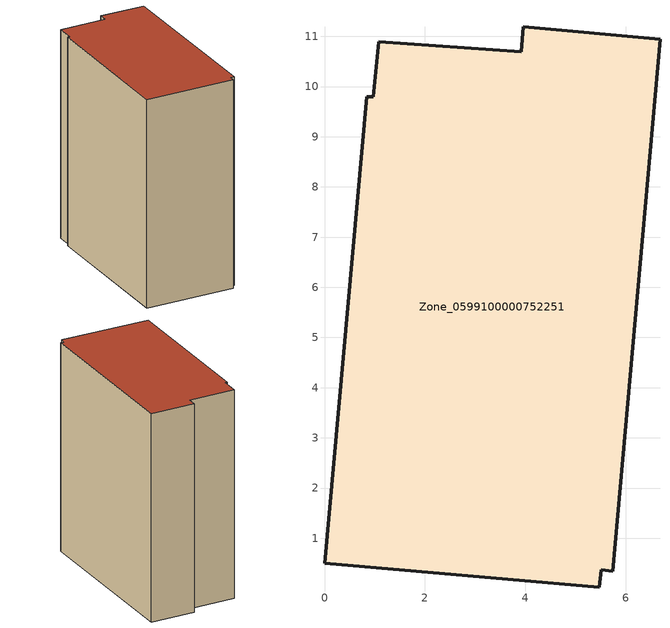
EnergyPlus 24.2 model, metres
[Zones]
Zone_0599100000752251
 floor ground (C_G): 5.51,0.37 5.47,0.02 0,0.51 0.84,9.8 0.97,9.8 1.08,10.89 3.92,10.69 3.96,11.2 6.68,10.95 5.74,0.34 z0
 wall outside (C_F): 0.84,9.8 0,0.51 5.47,0.02 5.51,0.37 5.74,0.34 6.68,10.95 3.96,11.2 3.92,10.69 1.08,10.89 0.97,9.8 0.84,9.8 z0:12.84
 roof outside (C_R): 5.47,0.02 5.51,0.37 5.74,0.34 6.68,10.95 3.96,11.2 3.92,10.69 1.08,10.89 0.97,9.8 0.84,9.8 0,0.51 z12.84
[BUILDING]
Pand.0599100000752251: North Axis=0; Terrain=City; Loads Convergence Tolerance Value=0.04; Temperature Convergence Tolerance Value=0.4; Solar Distribution=FullExterior; Maximum Number of Warmup Days=25; Minimum Number of Warmup Days=1
[Site:Location]
Rotterdam.The.Hague.AP_ZH_NLD Design_Conditions: Latitude=51.96; Longitude=4.45; Time Zone=1; Elevation=-4.5
[SITE:GROUNDTEMPERATURE:BUILDINGSURFACE]
18, 18, 18, 18, 18, 18, 18, 18, 18, 18, 18, 18
[MATERIAL] Thermal Absorptance=0.9; Solar Absorptance=0.7; Visible Absorptance=0.7
Name | Roughness | Thickness | Conductivity | Density | Specific Heat
G.TI.2006-2014 | MediumSmooth | 0.15 | 0.06 | 540 | 1210
F.TI.2006-2014 | Rough | 0.3 | 0.12 | 1920 | 840
R.TI.2006-2014 | MediumRough | 0.2 | 0.08 | 1500 | 1000
[CONSTRUCTION]
C_G: G.TI.2006-2014
C_F: F.TI.2006-2014
C_R: R.TI.2006-2014
[ZONE]
Zone_0599100000752251: Type=1; Multiplier=1; Ceiling Height=Autocalculate; Volume=Autocalculate; Floor Area=autocalculate; Part of Total Floor Area=Yes
[ZONEINFILTRATION:DESIGNFLOWRATE]
Infil_Zone_0599100000752251: Zone or ZoneList or Space or SpaceList=Zone_0599100000752251; Schedule=AlwaysOn; Design Flow Rate Calculation Method=Flow/Area; Flow Rate per Floor Area=0.0015; Constant Term Coefficient=1; Temperature Term Coefficient=0; Velocity Term Coefficient=0; Velocity Squared Term Coefficient=0
[HVACTEMPLATE:ZONE:IDEALLOADSAIRSYSTEM]
Zone_0599100000752251: Maximum Heating Supply Air Temperature=50; Minimum Cooling Supply Air Temperature=13; Maximum Heating Supply Air Humidity Ratio=0.0156; Minimum Cooling Supply Air Humidity Ratio=0.0077; Heating Limit=NoLimit; Cooling Limit=NoLimit; Dehumidification Control Type=ConstantSensibleHeatRatio; Cooling Sensible Heat Ratio=0.7; Dehumidification Setpoint=60; Humidification Control Type=None; Humidification Setpoint=30; Outdoor Air Method=None; Outdoor Air Flow Rate per Person=0.00944; Outdoor Air Flow Rate per Zone Floor Area=0; Outdoor Air Flow Rate per Zone=0; Demand Controlled Ventilation Type=None; Outdoor Air Economizer Type=NoEconomizer; Heat Recovery Type=None; Sensible Heat Recovery Effectiveness=0.7; Latent Heat Recovery Effectiveness=0.65
[ZONECONTROL:THERMOSTAT]
ThermostatControl_Zone_0599100000752251: Zone or ZoneList=Zone_0599100000752251; Control Type Schedule=DualSetpointControlType; Control 1=Thermostat_Zone_0599100000752251; Temperature Difference Between Cutout And Setpoint=0
[THERMOSTATSETPOINT:DUALSETPOINT]
Thermostat_Zone_0599100000752251: Heating Setpoint Temperature Schedule=HeatingSetpoint_Zone_0599100000752251; Cooling Setpoint Temperature Schedule=CoolingSetpoint_Zone_0599100000752251
[SCHEDULE:COMPACT]
HeatingSetpoint_Zone_0599100000752251: Through: 12/31, For: AllDays, Until: 24:00, 21
CoolingSetpoint_Zone_0599100000752251: Through: 12/31, For: AllDays, Until: 24:00, 24
DualSetpointControlType: Through: 12/31, For: AllDays, Until: 24:00, 4
AlwaysOn: Through: 12/31, For: AllDays, Until: 24:00, 1
